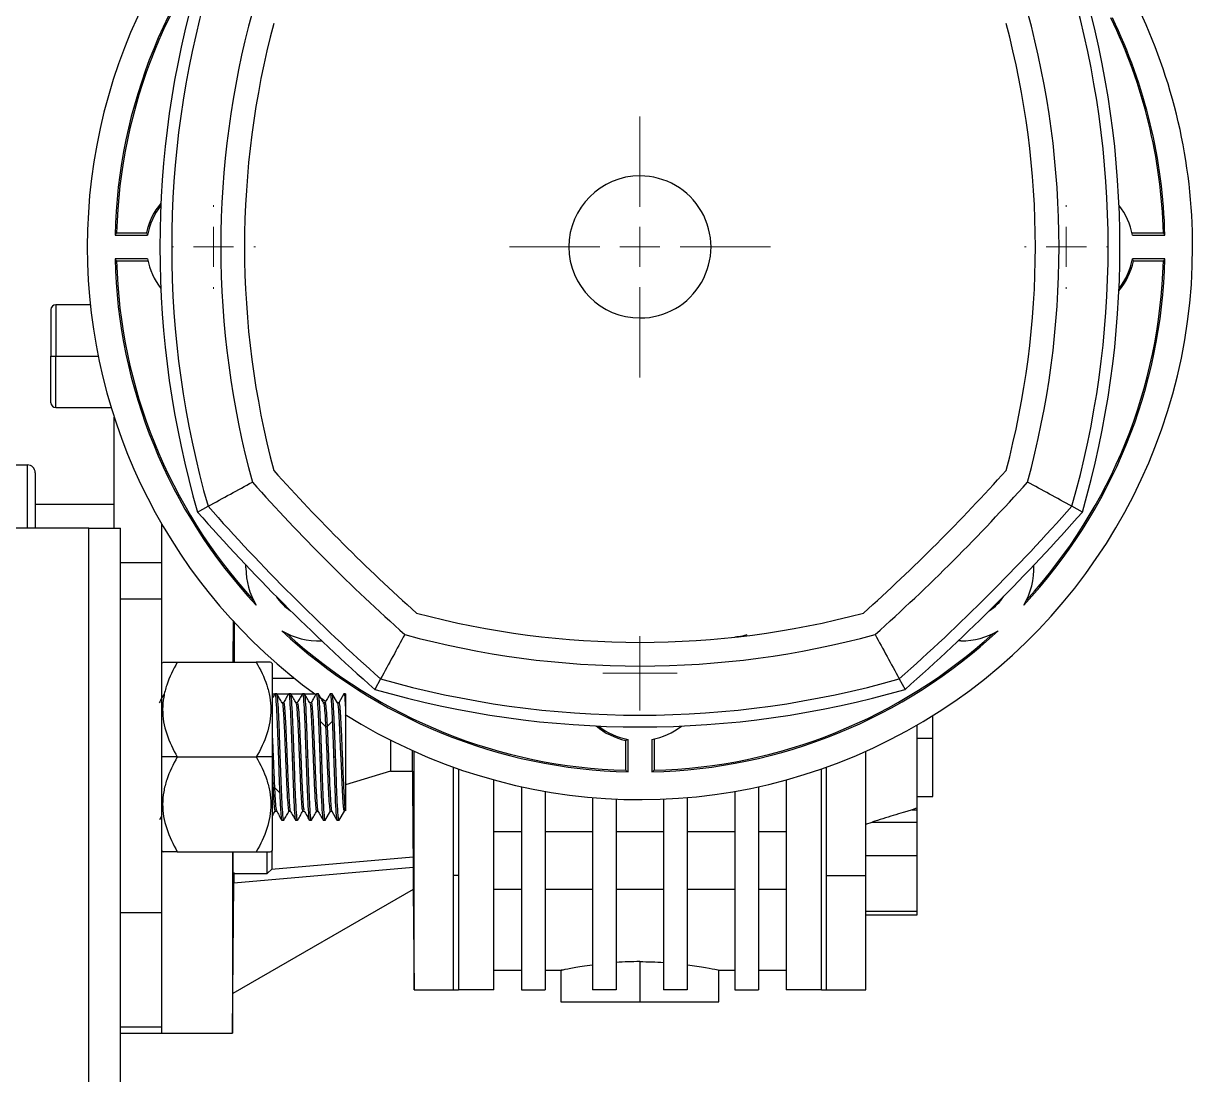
# Model space of a CAD drawing. Header units: millimetres. Extents: x 2 to 418, y 2 to 295.
# Drawn here: x 90.72 to 100.59, y 43.34 to 52.22 of the extents above; entities that cross this region are included whole.
import ezdxf

# ---------------------------------------------------------------- set-up
doc = ezdxf.new("R2010")
doc.units = ezdxf.units.MM

# ---------------------------------------------------------------- blocks, each defined once
blk = doc.blocks.new('SW_CENTERMARKSYMBOL_0')
at = {"color": 0, "linetype": 'Continuous', "lineweight": 18}
for p, q in [((0, 0.3387), (0, 0.3527)), ((0, 0), (0, 0.1693)), ((-0.3387, 0), (-0.3527, 0)), ((0, 0), (-0.1693, 0)), ((0, 0), (0, -0.1693)), ((0, 0), (0.1693, 0)), ((0.3387, 0), (0.3527, 0)), ((0, -0.3387), (0, -0.3527))]:
    blk.add_line(p, q, dxfattribs=at)
blk = doc.blocks.new('SW_CENTERMARKSYMBOL_1')
at = {"color": 0, "linetype": 'Continuous', "lineweight": 18}
for p, q in [((0, 0.3387), (0, 0.3527)), ((0, 0), (0, 0.1693)), ((-0.3387, 0), (-0.3527, 0)), ((0, 0), (-0.1693, 0)), ((0, 0), (0, -0.1693)), ((0, 0), (0.1693, 0)), ((0.3387, 0), (0.3527, 0)), ((0, -0.3387), (0, -0.3527))]:
    blk.add_line(p, q, dxfattribs=at)
blk = doc.blocks.new('SW_CENTERMARKSYMBOL_2')
at = {"color": 0, "linetype": 'Continuous', "lineweight": 18}
for p, q in [((0, 0.3387), (0, 1.1027)), ((0, 0), (0, 0.1693)), ((-0.3387, 0), (-1.1027, 0)), ((0, 0), (-0.1693, 0)), ((0, 0), (0, -0.1693)), ((0, 0), (0.1693, 0)), ((0.3387, 0), (1.1027, 0)), ((0, -0.3387), (0, -1.1027))]:
    blk.add_line(p, q, dxfattribs=at)
blk = doc.blocks.new('SW_CENTERMARKSYMBOL_4')
at = {"color": 0, "linetype": 'Continuous', "lineweight": 18}
for p, q in [((0, 0.1693), (0, 0.3143)), ((0, 0), (0, 0.1693)), ((-0.1693, 0), (-0.3144, 0)), ((0, 0), (-0.1693, 0)), ((0, 0), (0, -0.1693)), ((0, 0), (0.1693, 0)), ((0.1693, 0), (0.3143, 0)), ((0, -0.1693), (0, -0.3144))]:
    blk.add_line(p, q, dxfattribs=at)

msp = doc.modelspace()

# ---------------------------------------------------------------- linework, layer by layer
at = {"color": 7, "linetype": 'Continuous', "lineweight": 25}
for p, q in [((91.49213, 50.42924), (91.76656, 50.42924)), ((91.50486, 50.44961), (91.7581, 50.44961)), ((100.07807, 50.44961), (100.34381, 50.44961)), ((100.08211, 50.42924), (100.35654, 50.42924)), ((91.76656, 50.22924), (91.49213, 50.22924)), ((91.7706, 50.20886), (91.50486, 50.20886)), ((100.35654, 50.22924), (100.08211, 50.22924)), ((100.34381, 50.20886), (100.09057, 50.20886)), ((90.951, 49.79985), (90.951, 49.40651)), ((91.2834, 49.83985), (90.991, 49.83985)), ((90.951, 49.01318), (90.951, 49.40651)), ((90.951, 49.40651), (90.991, 49.40651)), ((90.991, 48.97318), (91.45904, 48.97318)), ((91.48434, 47.9559), (91.48434, 48.89251)), ((90.60876, 48.48924), (90.751, 48.48924)), ((90.81767, 48.42257), (90.81767, 47.9559)), ((90.81767, 48.1559), (91.48434, 48.1559)), ((92.18841, 48.09056), (92.27769, 48.13951)), ((99.66026, 48.09056), (99.57098, 48.13951)), ((91.88434, 47.99339), (91.88434, 47.66146)), ((91.271, 47.9559), (90.40434, 47.9559)), ((91.271, 27.3559), (91.271, 47.9559)), ((91.271, 47.9559), (91.53767, 47.9559)), ((91.53767, 27.3559), (91.53767, 47.9559)), ((91.88434, 47.66146), (91.88434, 47.3559)), ((92.59709, 47.61866), (92.59756, 47.64263)), ((91.88434, 47.3559), (91.53767, 47.3559)), ((91.88434, 47.3559), (91.88434, 44.70862)), ((92.48854, 47.17399), (92.48769, 46.82257)), ((98.63491, 47.002), (98.61094, 47.00246)), ((91.89391, 46.82257), (91.88434, 46.813)), ((92.01767, 46.82257), (92.68434, 46.82257)), ((92.81767, 46.813), (92.8081, 46.82257)), ((92.81767, 46.813), (92.81767, 46.02257)), ((92.81767, 46.68924), (93.00403, 46.68924)), ((93.7346, 46.68259), (93.68566, 46.59332)), ((98.11407, 46.68259), (98.16301, 46.59332)), ((92.81767, 46.5559), (93.17848, 46.5559)), ((92.8585, 46.5559), (92.84184, 46.5559)), ((92.97517, 46.5559), (92.9585, 46.5559)), ((93.09184, 46.5559), (93.07517, 46.5559)), ((93.2085, 46.5559), (93.19184, 46.5559)), ((93.26944, 46.49136), (93.20967, 46.5334)), ((93.32517, 46.5559), (93.3085, 46.5559)), ((93.3701, 46.47882), (93.3256, 46.55566)), ((93.42438, 46.55551), (93.38111, 46.48072)), ((93.43767, 46.5559), (93.42523, 46.5559)), ((93.43767, 46.5559), (93.43767, 46.43955)), ((92.91542, 46.48079), (92.9025, 46.48079)), ((93.03198, 46.48084), (93.01915, 46.48084)), ((93.14871, 46.48082), (93.13582, 46.48082)), ((93.26529, 46.48074), (93.25244, 46.48074)), ((93.38205, 46.48072), (93.369, 46.48072)), ((93.22655, 46.32301), (93.26988, 46.28073)), ((93.28323, 46.28073), (93.32656, 46.32301)), ((98.39767, 46.17734), (98.39767, 46.37192)), ((93.26989, 46.2805), (93.28322, 46.2805)), ((98.26434, 45.59207), (98.26434, 46.29164)), ((93.81767, 46.16514), (93.81767, 45.90141)), ((95.80396, 45.90976), (95.80396, 46.16301)), ((95.82434, 45.89703), (95.82434, 46.17146)), ((96.02434, 46.17146), (96.02434, 45.89703)), ((96.04471, 46.1755), (96.04471, 45.90976)), ((98.39767, 46.17734), (98.26434, 46.17744)), ((98.39767, 45.68924), (98.39767, 46.17734)), ((92.01767, 46.02257), (91.88434, 46.02257)), ((92.01767, 46.02257), (92.68434, 46.02257)), ((92.81767, 46.02257), (92.68434, 46.02257)), ((92.81767, 46.02257), (92.81767, 45.23214)), ((92.871, 46.02257), (92.88767, 46.02257)), ((92.98767, 46.02257), (93.00434, 46.02257)), ((93.10434, 46.02257), (93.121, 46.02257)), ((93.221, 46.02257), (93.23767, 46.02257)), ((93.33767, 46.02257), (93.35434, 46.02257)), ((94.00283, 45.90141), (94.00283, 46.07652)), ((94.01767, 44.0559), (94.01767, 46.06985)), ((97.831, 45.02244), (97.831, 46.06985)), ((94.351, 45.02245), (94.351, 45.93579)), ((94.351, 44.0559), (94.351, 45.93579)), ((94.391, 45.92167), (94.391, 45.02244)), ((94.391, 45.92167), (94.391, 44.0559)), ((97.45767, 44.0559), (97.45767, 45.92167)), ((97.45767, 44.0559), (97.45767, 45.92167)), ((97.49767, 45.93579), (97.49767, 44.0559)), ((97.49767, 45.93579), (97.49767, 45.02247)), ((93.81767, 45.90141), (93.43767, 45.78736)), ((93.81767, 45.90141), (94.00283, 45.90141)), ((94.691, 45.02245), (94.691, 45.8285)), ((97.15767, 45.8285), (97.15767, 45.02245)), ((92.82545, 45.76464), (92.83878, 45.76464)), ((92.83879, 45.76442), (92.88212, 45.72214)), ((94.92434, 45.77097), (94.92434, 44.0559)), ((95.12434, 45.73165), (95.12434, 44.0559)), ((96.72434, 45.73165), (96.72434, 44.0559)), ((96.92434, 45.77097), (96.92434, 44.0559)), ((95.52434, 45.67975), (95.52434, 44.0559)), ((95.72434, 45.66686), (95.72434, 44.0559)), ((96.12434, 45.66686), (96.12434, 44.0559)), ((96.32434, 45.67975), (96.32434, 44.0559)), ((98.26434, 45.68924), (98.39767, 45.68924)), ((91.87111, 45.4957), (91.88434, 45.51857)), ((92.84338, 45.56441), (92.85623, 45.56441)), ((92.95997, 45.56432), (92.97285, 45.56432)), ((93.07669, 45.5643), (93.08953, 45.5643)), ((93.19326, 45.56435), (93.20617, 45.56435)), ((93.26746, 45.48973), (93.31063, 45.56429)), ((93.30971, 45.56429), (93.32288, 45.56429)), ((93.32179, 45.56618), (93.36603, 45.48972)), ((93.38402, 45.48932), (93.42855, 45.56625)), ((98.26434, 45.59207), (98.22172, 45.57654)), ((98.22172, 45.57654), (98.26434, 45.57654)), ((98.26434, 45.57654), (98.26434, 45.59207)), ((98.26434, 45.47208), (98.26434, 45.57654)), ((92.90017, 45.48924), (92.91684, 45.48924)), ((93.01684, 45.48924), (93.0335, 45.48924)), ((93.1335, 45.48924), (93.15017, 45.48924)), ((93.25017, 45.48924), (93.26684, 45.48924)), ((93.36684, 45.48924), (93.3835, 45.48924)), ((97.831, 45.45457), (97.88444, 45.47208)), ((97.88444, 45.47208), (98.26434, 45.47208)), ((98.26434, 45.18924), (98.26434, 45.47208)), ((94.92434, 45.39162), (94.691, 45.39162)), ((95.52434, 45.39162), (95.12434, 45.39162)), ((96.12434, 45.39162), (95.72434, 45.39162)), ((96.72434, 45.39162), (96.32434, 45.39162)), ((97.15767, 45.39162), (96.92434, 45.39162)), ((91.88434, 45.23214), (91.89391, 45.22257)), ((92.01767, 45.22257), (92.68434, 45.22257)), ((92.48434, 45.22257), (92.48434, 43.68924)), ((92.77767, 45.03863), (92.77767, 45.22238)), ((92.8081, 45.22257), (92.81767, 45.23214)), ((92.81767, 45.07863), (92.81767, 45.23214)), ((92.81422, 45.07518), (94.00873, 45.17969)), ((98.26434, 44.71941), (98.26434, 45.18924)), ((92.48857, 45.03863), (92.77767, 45.03863)), ((92.49537, 44.95864), (94.00867, 45.09103)), ((92.77767, 45.03863), (92.81767, 45.07863)), ((94.00867, 45.09103), (94.0103, 44.90359)), ((94.391, 45.02244), (94.351, 45.02245)), ((94.351, 44.0559), (94.351, 45.02245)), ((94.391, 45.02244), (94.391, 44.0559)), ((94.691, 44.0559), (94.691, 45.02245)), ((97.15767, 45.02245), (97.15767, 44.0559)), ((97.49767, 45.02247), (97.831, 45.02244)), ((97.49767, 45.02247), (97.49767, 44.0559)), ((97.831, 44.0559), (97.831, 45.02244)), ((92.48724, 44.02425), (92.49538, 44.95864)), ((94.0103, 44.90359), (92.48724, 44.02425)), ((94.01027, 44.90357), (94.01767, 44.0559)), ((94.691, 44.9053), (94.92434, 44.9053)), ((95.12434, 44.9053), (95.52434, 44.9053)), ((95.72434, 44.9053), (96.12434, 44.9053)), ((96.32434, 44.9053), (96.72434, 44.9053)), ((96.92434, 44.9053), (97.15767, 44.9053)), ((91.88434, 44.70862), (91.88434, 43.74255)), ((97.831, 44.71941), (98.26434, 44.71941)), ((97.831, 44.68924), (98.26434, 44.68924)), ((98.26434, 44.68924), (98.26434, 44.71941)), ((95.92434, 44.29428), (95.9243, 43.9559)), ((94.691, 44.22257), (94.92434, 44.22257)), ((95.12434, 44.22257), (95.26485, 44.22257)), ((95.25767, 44.22407), (95.25767, 43.9559)), ((96.58382, 44.22257), (96.72434, 44.22257)), ((96.591, 43.9559), (96.591, 44.22257)), ((96.92434, 44.22257), (97.15767, 44.22257)), ((94.01767, 44.0559), (94.351, 44.0559)), ((94.351, 44.0559), (94.391, 44.0559)), ((94.691, 44.0559), (94.391, 44.0559)), ((94.92434, 44.0559), (95.12434, 44.0559)), ((95.72434, 44.0559), (95.52434, 44.0559)), ((96.32434, 44.0559), (96.12434, 44.0559)), ((96.72434, 44.0559), (96.92434, 44.0559)), ((97.45767, 44.0559), (97.15767, 44.0559)), ((97.45767, 44.0559), (97.49767, 44.0559)), ((97.49767, 44.0559), (97.831, 44.0559)), ((92.48434, 43.68924), (92.48726, 44.02425)), ((95.25767, 43.9559), (95.9243, 43.9559)), ((95.9243, 43.9559), (96.591, 43.9559)), ((91.88434, 43.74255), (91.88434, 43.68924)), ((91.53767, 43.68924), (91.88434, 43.68924)), ((91.88434, 43.68924), (92.48434, 43.68924))]:
    msp.add_line(p, q, dxfattribs=at)
at = {"color": 8, "linetype": 'Continuous', "lineweight": 25}
for p, q in [((90.991, 49.83985), (90.991, 49.40651)), ((90.991, 48.97318), (90.991, 49.40651)), ((90.991, 49.40651), (91.3498, 49.40651)), ((90.751, 48.48924), (90.751, 47.9559)), ((91.88434, 47.66146), (91.53767, 47.66146)), ((97.831, 45.18924), (98.26434, 45.18924)), ((91.53767, 44.70862), (91.88434, 44.70862)), ((91.53767, 43.74255), (91.88434, 43.74255))]:
    msp.add_line(p, q, dxfattribs=at)
at = {"color": 7, "linetype": 'Continuous', "lineweight": 25, "flags": 128}
msp.add_lwpolyline([(93.36838, 46.47769), (93.36919, 46.48024), (93.37556, 46.44817), (93.3786, 46.41396), (93.38478, 46.31273), (93.3913, 46.1773), (93.39419, 46.10423), (93.40053, 45.95182), (93.40662, 45.80724), (93.41303, 45.68441), (93.41621, 45.63812), (93.4222, 45.57764), (93.42854, 45.56632), (93.4348, 45.60699), (93.4375, 45.6402), (93.4375, 45.6402)], dxfattribs=at)
at = {"color": 7, "linetype": 'Continuous', "lineweight": 25}
for centre, radius, start, end in [((95.92434, 50.32924), 4.66667, 123.887165, 180), ((95.92434, 50.32924), 4.43333, 136.979251, 178.707504), ((95.92434, 50.32924), 4.42111, 137.596264, 178.439796), ((99.92434, 50.32924), 8.05333, 163.86023, 196.13977), ((91.92434, 50.32924), 8.05333, 343.86023, 16.13977), ((99.92434, 50.32924), 7.954, 164.020142, 195.979858), ((91.92434, 50.32924), 7.954, 344.020142, 15.979858), ((95.92434, 50.32924), 4.66667, 0.000327, 26.152616), ((99.92434, 50.32924), 7.5389, 164.728719, 195.271281), ((91.92434, 50.32924), 7.5389, 344.728719, 15.271281), ((95.92434, 50.32924), 4.42111, 1.560204, 25.931456), ((95.92434, 50.32924), 4.43333, 1.292496, 25.854687), ((99.92434, 50.32924), 7.3389, 165.095395, 194.904605), ((91.92434, 50.32924), 7.3389, 345.095395, 14.904605), ((95.92434, 50.32924), 0.6, 90.002628, 270), ((95.92434, 50.32924), 0.6, 270, 90.002628), ((92.32434, 50.32924), 0.57889, 140.208959, 167.998201), ((92.32434, 50.32924), 0.56667, 141.866948, 169.835751), ((99.52434, 50.32924), 0.56667, 10.164249, 38.133052), ((95.92434, 50.32924), 4.66667, 180, 234.107094), ((95.92434, 50.32924), 4.66667, 237.772627, 0.000327), ((95.92434, 50.32924), 4.43333, 181.292496, 223.020749), ((95.92434, 50.32924), 4.42111, 181.560204, 222.403736), ((92.32434, 50.32924), 0.56667, 190.164249, 218.133052), ((95.92434, 50.32924), 4.43333, 316.979251, 358.707504), ((95.92434, 50.32924), 4.42111, 317.596264, 358.439796), ((99.52434, 50.32924), 0.57889, 320.208959, 347.998201), ((99.52434, 50.32924), 0.56667, 321.866948, 349.835751), ((90.991, 49.79985), 0.04, 90, 180), ((90.991, 49.01318), 0.04, 180, 270), ((90.751, 48.42257), 0.06667, 0, 90), ((104.73614, 59.14104), 16.00557, 221.950051, 228.049949), ((87.11254, 59.14104), 16.00557, 311.950051, 318.049949), ((104.73614, 59.14104), 16.20557, 221.780701, 228.219299), ((87.11254, 59.14104), 16.20557, 311.780701, 318.219299), ((104.73614, 59.14104), 16.72, 221.369596, 228.630404), ((104.73614, 59.14104), 16.62067, 221.446371, 228.553629), ((87.11254, 59.14104), 16.62067, 311.446371, 318.553629), ((87.11254, 59.14104), 16.72, 311.369596, 318.630404), ((93.21376, 47.61866), 0.61667, 180, 210.623228), ((98.63491, 47.61866), 0.61667, 329.376772, 2.227597), ((93.21376, 47.61866), 0.43333, 213.528861, 236.471139), ((98.63491, 47.61866), 0.43333, 303.528861, 326.471139), ((95.92434, 54.32924), 7.3389, 255.095395, 284.904605), ((93.21376, 47.61866), 0.61667, 239.376772, 272.227597), ((95.92434, 50.32924), 4.43333, 226.979251, 268.707504), ((95.92434, 50.32924), 4.42111, 227.596264, 268.439796), ((95.92434, 54.32924), 7.5389, 254.728719, 285.271281), ((95.92434, 50.32924), 4.43333, 271.292496, 313.020749), ((95.92434, 50.32924), 4.42111, 271.560204, 312.403736), ((98.63491, 47.61866), 0.61667, 270, 300.623228), ((95.92434, 54.32924), 7.954, 254.020142, 285.979858), ((95.92434, 54.32924), 8.05333, 253.86023, 286.13977), ((95.92434, 46.72924), 0.57889, 230.208959, 257.998201), ((95.92434, 46.72924), 0.56667, 231.866948, 259.835751), ((95.92434, 46.72924), 0.56667, 280.164249, 308.133052)]:
    msp.add_arc(centre, radius, start, end, dxfattribs=at)
for centre, major_axis, start_param, end_param in [((95.92434, 46.1204), (0, 7.01759), 0.9059864, 0.9096702), ((95.92434, 46.1204), (0, 7.01759), 5.3735151, 5.3771989), ((95.92434, 54.53808), (0, 7.01759), 2.2319225, 2.2356063), ((95.92434, 54.53808), (0, 7.01759), 4.047579, 4.0512628), ((100.13318, 50.32924), (7.01759, 0), 4.047579, 4.0512628), ((91.71549, 50.32924), (7.01759, 0), 5.3735151, 5.3771989)]:
    msp.add_ellipse(centre, major_axis=major_axis, ratio=0.8001828, start_param=start_param, end_param=end_param, dxfattribs=at)
for points, knots in [([(91.7581, 50.44961), (91.75948, 50.44619), (91.76223, 50.4394), (91.76512, 50.43261), (91.76656, 50.42924)], [0, 0, 0, 0, 0.5035168, 1, 1, 1, 1]), ([(100.09057, 50.20886), (100.08919, 50.21228), (100.08644, 50.21907), (100.08355, 50.22587), (100.08211, 50.22924)], [0, 0, 0, 0, 0.5035168, 1, 1, 1, 1]), ([(92.27769, 48.13951), (92.34069, 48.17399), (92.4652, 48.24213), (92.58999, 48.31003), (92.65164, 48.34357)], [0, 0, 0, 0, 0.5060051, 1, 1, 1, 1]), ([(99.57098, 48.13951), (99.50819, 48.17387), (99.38368, 48.24201), (99.25889, 48.30991), (99.19704, 48.34357)], [0, 0, 0, 0, 0.5043425, 1, 1, 1, 1]), ([(92.49671, 47.16617), (92.49671, 47.13929), (92.49671, 47.06672), (92.4967, 46.95137), (92.49668, 46.86471), (92.49668, 46.82257)], [0, 0, 0, 0, 0.23210895, 0.6266201, 1, 1, 1, 1]), ([(93.93867, 47.05654), (93.90512, 46.99489), (93.83722, 46.8701), (93.76908, 46.74559), (93.7346, 46.68259)], [0, 0, 0, 0, 0.49399492, 1, 1, 1, 1]), ([(96.82757, 47.05397), (96.81494, 47.04927), (96.78252, 47.03721), (96.74784, 47.03576), (96.72667, 47.03487)], [0, 0, 0, 0, 0.3895458, 1, 1, 1, 1]), ([(97.91, 47.05654), (97.94366, 46.99468), (98.01156, 46.86989), (98.0797, 46.74538), (98.11407, 46.68259)], [0, 0, 0, 0, 0.4956575, 1, 1, 1, 1]), ([(92.01767, 46.82257), (91.98158, 46.76007), (91.9509, 46.69615), (91.91802, 46.59685), (91.90927, 46.56317), (91.89724, 46.49439), (91.894, 46.45896), (91.89374, 46.35421), (91.90595, 46.28556), (91.95024, 46.15018), (91.98137, 46.08545), (92.01767, 46.02257)], [0, 0, 0, 0, 0.25, 0.25, 0.375, 0.375, 0.5, 0.5, 0.75, 0.75, 1, 1, 1, 1]), ([(91.89716, 46.82257), (91.89691, 46.82257), (91.89623, 46.82257), (91.93173, 46.82257), (91.98513, 46.82257), (92.01767, 46.82257)], [0, 0, 0, 0, 0.1871324, 0.5046047, 1, 1, 1, 1]), ([(92.68434, 46.82257), (92.72042, 46.76007), (92.75111, 46.69615), (92.78399, 46.59685), (92.79273, 46.56317), (92.80477, 46.49439), (92.80801, 46.45896), (92.80827, 46.35421), (92.79605, 46.28556), (92.75176, 46.15018), (92.72064, 46.08545), (92.68434, 46.02257)], [0, 0, 0, 0, 0.25, 0.25, 0.375, 0.375, 0.5, 0.5, 0.75, 0.75, 1, 1, 1, 1]), ([(92.80484, 46.82257), (92.80509, 46.82257), (92.80578, 46.82257), (92.77027, 46.82257), (92.71688, 46.82257), (92.68434, 46.82257)], [0, 0, 0, 0, 0.1871324, 0.5046047, 1, 1, 1, 1]), ([(91.90747, 46.55505), (91.90007, 46.54225), (91.88566, 46.51735), (91.87125, 46.49245), (91.86424, 46.48034)], [0, 0, 0, 0, 0.5137644, 1, 1, 1, 1]), ([(92.84083, 46.55511), (92.83342, 46.54231), (92.82571, 46.52896), (92.81798, 46.51562), (92.81767, 46.51507)], [0, 0, 0, 0, 0.95913806, 1, 1, 1, 1]), ([(92.84053, 46.54863), (92.84096, 46.55139), (92.84383, 46.56952), (92.84913, 46.52357), (92.85642, 46.41073), (92.86371, 46.23168), (92.86857, 46.09227), (92.871, 46.02257)], [0, 0, 0, 0, 0.04288219, 0.28216164, 0.5214411, 0.76072055, 1, 1, 1, 1]), ([(92.88767, 46.02257), (92.88524, 46.09238), (92.88281, 46.16217), (92.87795, 46.29117), (92.87552, 46.35033), (92.87065, 46.44906), (92.86822, 46.48859), (92.86336, 46.54202), (92.86093, 46.5559), (92.8585, 46.5559)], [0, 0, 0, 0, 0.25, 0.25, 0.5, 0.5, 0.75, 0.75, 1, 1, 1, 1]), ([(92.90356, 46.47897), (92.89615, 46.49176), (92.88135, 46.51735), (92.86654, 46.54293), (92.85914, 46.55573)], [0, 0, 0, 0, 0.4999388, 1, 1, 1, 1]), ([(92.95782, 46.55564), (92.95042, 46.54285), (92.93598, 46.5179), (92.92155, 46.49295), (92.91451, 46.48079)], [0, 0, 0, 0, 0.5126673, 1, 1, 1, 1]), ([(92.95753, 46.55048), (92.95785, 46.55248), (92.96061, 46.56945), (92.96579, 46.52319), (92.97309, 46.41083), (92.98038, 46.23165), (92.98524, 46.09227), (92.98767, 46.02257)], [0, 0, 0, 0, 0.0323289, 0.2742467, 0.5161644, 0.7580822, 1, 1, 1, 1]), ([(93.00434, 46.02257), (93.0019, 46.09238), (92.99947, 46.16217), (92.99461, 46.29117), (92.99218, 46.35033), (92.98732, 46.44906), (92.98489, 46.48859), (92.98003, 46.54202), (92.9776, 46.5559), (92.97517, 46.5559)], [0, 0, 0, 0, 0.25, 0.25, 0.5, 0.5, 0.75, 0.75, 1, 1, 1, 1]), ([(93.02054, 46.47843), (93.01314, 46.49122), (92.99833, 46.51682), (92.98352, 46.54241), (92.97612, 46.55521)], [0, 0, 0, 0, 0.4999294, 1, 1, 1, 1]), ([(93.07411, 46.55499), (93.06671, 46.54219), (93.05241, 46.51747), (93.03811, 46.49276), (93.03121, 46.48084)], [0, 0, 0, 0, 0.5176908, 1, 1, 1, 1]), ([(93.07381, 46.54836), (93.07426, 46.55123), (93.07715, 46.56953), (93.08246, 46.52362), (93.08975, 46.41072), (93.09704, 46.23168), (93.1019, 46.09228), (93.10434, 46.02257)], [0, 0, 0, 0, 0.04442263, 0.28331697, 0.52221131, 0.76110566, 1, 1, 1, 1]), ([(93.121, 46.02257), (93.11857, 46.09238), (93.11614, 46.16217), (93.11128, 46.29117), (93.10885, 46.35033), (93.10399, 46.44906), (93.10156, 46.48859), (93.0967, 46.54202), (93.09427, 46.5559), (93.09184, 46.5559)], [0, 0, 0, 0, 0.25, 0.25, 0.5, 0.5, 0.75, 0.75, 1, 1, 1, 1]), ([(93.13717, 46.47849), (93.12977, 46.49127), (93.11497, 46.51684), (93.10018, 46.54242), (93.09278, 46.55521)], [0, 0, 0, 0, 0.4999497, 1, 1, 1, 1]), ([(93.19109, 46.55558), (93.18369, 46.54278), (93.16928, 46.51786), (93.15485, 46.49294), (93.14784, 46.48082)], [0, 0, 0, 0, 0.513635, 1, 1, 1, 1]), ([(93.1908, 46.55014), (93.19115, 46.55228), (93.19392, 46.56946), (93.19913, 46.52326), (93.20642, 46.41081), (93.21371, 46.23166), (93.21857, 46.09227), (93.221, 46.02257)], [0, 0, 0, 0, 0.034257, 0.2756927, 0.5171285, 0.7585642, 1, 1, 1, 1]), ([(93.22656, 46.32301), (93.22459, 46.36707), (93.22065, 46.45518), (93.21475, 46.53043), (93.2107, 46.56372), (93.20862, 46.55492), (93.2085, 46.55443)], [0, 0, 0, 0, 0.32696714, 0.65393428, 0.98090142, 1, 1, 1, 1]), ([(93.25425, 46.47761), (93.24685, 46.49039), (93.23205, 46.51595), (93.21725, 46.54152), (93.20985, 46.55431)], [0, 0, 0, 0, 0.4999455, 1, 1, 1, 1]), ([(93.30775, 46.55555), (93.30035, 46.54276), (93.28555, 46.51719), (93.27075, 46.49161), (93.26335, 46.47882)], [0, 0, 0, 0, 0.5000495, 1, 1, 1, 1]), ([(93.3085, 46.55443), (93.30862, 46.55492), (93.3107, 46.56372), (93.31475, 46.53043), (93.32065, 46.45518), (93.32459, 46.36707), (93.32656, 46.32301)], [0, 0, 0, 0, 0.0190986, 0.3460657, 0.6730329, 1, 1, 1, 1]), ([(93.35434, 46.02257), (93.3519, 46.09238), (93.34947, 46.16217), (93.34461, 46.29117), (93.34218, 46.35033), (93.33732, 46.44906), (93.33489, 46.48859), (93.33003, 46.54202), (93.3276, 46.5559), (93.32517, 46.5559)], [0, 0, 0, 0, 0.25, 0.25, 0.5, 0.5, 0.75, 0.75, 1, 1, 1, 1]), ([(93.42523, 46.55088), (93.42592, 46.5521), (93.42835, 46.55638), (93.43252, 46.52182), (93.436, 46.46697), (93.43773, 46.43955)], [0, 0, 0, 0, 0.16655248, 0.58327624, 1, 1, 1, 1]), ([(92.90195, 46.47804), (92.90218, 46.47892), (92.90441, 46.48734), (92.90939, 46.45204), (92.91516, 46.37475), (92.92163, 46.252), (92.92803, 46.10392), (92.93386, 45.9477), (92.9408, 45.79922), (92.94628, 45.67471), (92.95335, 45.59462), (92.95773, 45.55789), (92.96067, 45.56871), (92.96147, 45.57162)], [0, 0, 0, 0, 0.0124849, 0.1183765, 0.2225109, 0.3302095, 0.4330166, 0.5411368, 0.6442788, 0.7514046, 0.8564906, 0.9613872, 1, 1, 1, 1]), ([(92.9152, 46.47804), (92.91546, 46.47893), (92.91793, 46.48734), (92.92176, 46.45202), (92.92859, 46.37474), (92.9346, 46.25199), (92.94081, 46.10389), (92.94744, 45.94768), (92.95311, 45.79924), (92.96014, 45.67447), (92.96562, 45.59546), (92.97069, 45.55883), (92.97305, 45.56701), (92.9734, 45.56822)], [0, 0, 0, 0, 0.01274036, 0.12087297, 0.22716526, 0.33713293, 0.44208625, 0.55246438, 0.65777655, 0.7671219, 0.87443113, 0.98149801, 1, 1, 1, 1]), ([(93.02004, 46.47342), (93.0207, 46.47385), (93.02339, 46.47557), (93.02853, 46.42527), (93.03415, 46.33022), (93.04121, 46.19422), (93.04669, 46.04127), (93.05364, 45.88578), (93.05948, 45.74453), (93.0659, 45.63785), (93.0718, 45.57311), (93.07537, 45.57049), (93.07696, 45.56932)], [0, 0, 0, 0, 0.0350519, 0.142306, 0.2549368, 0.3631889, 0.4742489, 0.5849914, 0.6935122, 0.8060277, 0.9133107, 1, 1, 1, 1]), ([(93.03167, 46.47381), (93.03284, 46.47501), (93.03606, 46.47832), (93.04106, 46.42604), (93.0479, 46.33002), (93.05345, 46.19424), (93.0605, 46.04125), (93.06609, 45.88579), (93.07285, 45.74438), (93.0789, 45.63838), (93.08415, 45.5769), (93.08744, 45.57375), (93.08864, 45.5726)], [0, 0, 0, 0, 0.0606547, 0.1678977, 0.2805023, 0.3887595, 0.4997799, 0.6105349, 0.719022, 0.8315384, 0.9388048, 1, 1, 1, 1]), ([(93.13661, 46.47439), (93.13821, 46.47097), (93.14205, 46.46277), (93.14715, 46.39246), (93.15391, 46.27833), (93.15998, 46.1337), (93.16613, 45.97803), (93.17283, 45.82622), (93.17843, 45.69616), (93.18551, 45.6073), (93.18975, 45.56261), (93.19275, 45.56886), (93.19353, 45.57049)], [0, 0, 0, 0, 0.07882388, 0.18904057, 0.30073678, 0.40866135, 0.52158114, 0.62895151, 0.74160732, 0.85011311, 0.96108913, 1, 1, 1, 1]), ([(93.14729, 46.47694), (93.14757, 46.47832), (93.15003, 46.49048), (93.1538, 46.46232), (93.16083, 46.39452), (93.16656, 46.27778), (93.1731, 46.13383), (93.17941, 45.97799), (93.18534, 45.8262), (93.1922, 45.69616), (93.19772, 45.60728), (93.20328, 45.56261), (93.20597, 45.56887), (93.20667, 45.57049)], [0, 0, 0, 0, 0.0135039, 0.1180674, 0.2235656, 0.3305284, 0.4338437, 0.5419621, 0.644764, 0.7526095, 0.8565138, 0.962739, 1, 1, 1, 1]), ([(93.25192, 46.4744), (93.25269, 46.4761), (93.25553, 46.48245), (93.26052, 46.43961), (93.26548, 46.36635), (93.26894, 46.30231), (93.27012, 46.28051)], [0, 0, 0, 0, 0.12430706, 0.46167817, 0.81674088, 1, 1, 1, 1]), ([(93.26496, 46.47439), (93.2657, 46.4761), (93.26843, 46.48244), (93.27331, 46.43959), (93.27895, 46.36635), (93.28197, 46.3023), (93.283, 46.28049)], [0, 0, 0, 0, 0.1243595, 0.4616929, 0.8167399, 1, 1, 1, 1]), ([(93.38179, 46.47767), (93.38207, 46.47865), (93.38438, 46.48691), (93.38795, 46.46016), (93.39294, 46.40461), (93.39836, 46.31785), (93.40349, 46.20364), (93.40871, 46.07973), (93.41388, 45.95028), (93.42011, 45.80205), (93.42535, 45.69897), (93.43045, 45.62069), (93.43435, 45.58233), (93.43698, 45.57127), (93.43762, 45.5686)], [0, 0, 0, 0, 0.0150074, 0.1263783, 0.1820136, 0.2944493, 0.4078175, 0.4629474, 0.5740489, 0.6851072, 0.7984791, 0.8536115, 0.9646866, 1, 1, 1, 1]), ([(93.43767, 46.43946), (93.43767, 46.40681), (93.43767, 46.37011), (93.43767, 46.30891), (93.43767, 46.28731), (93.43767, 46.24329), (93.43767, 46.22075), (93.43767, 46.17462), (93.43767, 46.15102), (93.43767, 46.10278), (93.43767, 46.07871), (93.43767, 46.03067), (93.43767, 46.0067), (93.43767, 45.95885), (93.43767, 45.93491), (93.43767, 45.88868), (93.43767, 45.8662), (93.43767, 45.8225), (93.43767, 45.80112), (93.43767, 45.74045), (93.43767, 45.7048), (93.43767, 45.64303), (93.43767, 45.6184), (93.43767, 45.59153), (93.43767, 45.58429), (93.43767, 45.57363), (93.43767, 45.57012), (93.43767, 45.56852)], [0, 0, 0, 0, 0.125, 0.125, 0.1875, 0.1875, 0.25, 0.25, 0.3125, 0.3125, 0.375, 0.375, 0.4375, 0.4375, 0.5, 0.5, 0.5625, 0.5625, 0.625, 0.625, 0.75, 0.75, 0.875, 0.875, 0.9375, 0.9375, 1, 1, 1, 1]), ([(93.23767, 46.02257), (93.23582, 46.07576), (93.23396, 46.12895), (93.23026, 46.2306), (93.22841, 46.27906), (93.22656, 46.32301)], [0, 0, 0, 0, 0.5, 0.5, 1, 1, 1, 1]), ([(93.32656, 46.32301), (93.32841, 46.27906), (93.33026, 46.2306), (93.33396, 46.12895), (93.33582, 46.07576), (93.33767, 46.02257)], [0, 0, 0, 0, 0.5, 0.5, 1, 1, 1, 1]), ([(92.81767, 46.25379), (92.81935, 46.21622), (92.82303, 46.13412), (92.82886, 45.98556), (92.8345, 45.8562), (92.83753, 45.78789), (92.83855, 45.76464)], [0, 0, 0, 0, 0.2453537, 0.536075, 0.8420624, 1, 1, 1, 1]), ([(93.2698, 46.28067), (93.2705, 46.2655), (93.27325, 46.20667), (93.27848, 46.08885), (93.28437, 45.93182), (93.29097, 45.78542), (93.29699, 45.66492), (93.30343, 45.58694), (93.3082, 45.56041), (93.31081, 45.5659), (93.31142, 45.56717)], [0, 0, 0, 0, 0.0524557, 0.2035155, 0.3533343, 0.5049209, 0.6538822, 0.8059269, 0.9550101, 1, 1, 1, 1]), ([(93.28321, 46.28067), (93.28393, 46.2655), (93.28673, 46.20667), (93.29174, 46.08885), (93.29788, 45.93181), (93.30428, 45.78546), (93.31047, 45.66469), (93.31671, 45.58772), (93.32117, 45.56124), (93.32337, 45.56486), (93.32352, 45.56511)], [0, 0, 0, 0, 0.054302, 0.2106799, 0.3657667, 0.5227061, 0.6769207, 0.8343437, 0.9886907, 1, 1, 1, 1]), ([(95.80396, 46.16301), (95.80738, 46.16439), (95.81417, 46.16713), (95.82096, 46.17003), (95.82434, 46.17146)], [0, 0, 0, 0, 0.5035168, 1, 1, 1, 1]), ([(92.01767, 46.02257), (91.98158, 45.96007), (91.9509, 45.89615), (91.91802, 45.79685), (91.90927, 45.76317), (91.89724, 45.69439), (91.894, 45.65896), (91.89374, 45.55421), (91.90595, 45.48556), (91.95024, 45.35018), (91.98137, 45.28545), (92.01767, 45.22257)], [0, 0, 0, 0, 0.25, 0.25, 0.375, 0.375, 0.5, 0.5, 0.75, 0.75, 1, 1, 1, 1]), ([(92.68434, 46.02257), (92.72042, 45.96007), (92.75111, 45.89615), (92.78399, 45.79685), (92.79273, 45.76317), (92.80477, 45.69439), (92.80801, 45.65896), (92.80827, 45.55421), (92.79605, 45.48556), (92.75176, 45.35018), (92.72064, 45.28545), (92.68434, 45.22257)], [0, 0, 0, 0, 0.25, 0.25, 0.375, 0.375, 0.5, 0.5, 0.75, 0.75, 1, 1, 1, 1]), ([(92.871, 46.02257), (92.87285, 45.96938), (92.87471, 45.9162), (92.87841, 45.81454), (92.88026, 45.76608), (92.88211, 45.72213)], [0, 0, 0, 0, 0.5, 0.5, 1, 1, 1, 1]), ([(92.91787, 45.495), (92.91752, 45.49286), (92.91475, 45.47568), (92.90954, 45.52188), (92.90225, 45.63433), (92.89496, 45.81348), (92.8901, 45.95288), (92.88767, 46.02257)], [0, 0, 0, 0, 0.03425698, 0.27569274, 0.51712849, 0.75856425, 1, 1, 1, 1]), ([(92.98767, 46.02257), (92.9901, 45.95276), (92.99253, 45.88297), (92.99739, 45.75397), (92.99982, 45.69481), (93.00468, 45.59608), (93.00711, 45.55655), (93.01197, 45.50312), (93.0144, 45.48924), (93.01684, 45.48924)], [0, 0, 0, 0, 0.25, 0.25, 0.5, 0.5, 0.75, 0.75, 1, 1, 1, 1]), ([(93.03486, 45.49679), (93.03441, 45.49392), (93.03152, 45.47561), (93.02621, 45.52152), (93.01892, 45.63443), (93.01163, 45.81346), (93.00677, 45.95287), (93.00434, 46.02257)], [0, 0, 0, 0, 0.0444226, 0.283317, 0.5222113, 0.7611057, 1, 1, 1, 1]), ([(93.10434, 46.02257), (93.10677, 45.95276), (93.1092, 45.88297), (93.11406, 45.75397), (93.11649, 45.69481), (93.12135, 45.59608), (93.12378, 45.55655), (93.12864, 45.50312), (93.13107, 45.48924), (93.1335, 45.48924)], [0, 0, 0, 0, 0.25, 0.25, 0.5, 0.5, 0.75, 0.75, 1, 1, 1, 1]), ([(93.15114, 45.49466), (93.15082, 45.49266), (93.14806, 45.47569), (93.14288, 45.52195), (93.13559, 45.63431), (93.12829, 45.81349), (93.12343, 45.95288), (93.121, 46.02257)], [0, 0, 0, 0, 0.0323289, 0.2742467, 0.5161644, 0.7580822, 1, 1, 1, 1]), ([(93.221, 46.02257), (93.22343, 45.95276), (93.22586, 45.88297), (93.23072, 45.75397), (93.23315, 45.69481), (93.23802, 45.59608), (93.24045, 45.55655), (93.24531, 45.50312), (93.24774, 45.48924), (93.25017, 45.48924)], [0, 0, 0, 0, 0.25, 0.25, 0.5, 0.5, 0.75, 0.75, 1, 1, 1, 1]), ([(93.26808, 45.49615), (93.26766, 45.49354), (93.26482, 45.47564), (93.25954, 45.52164), (93.25225, 45.63439), (93.24496, 45.81347), (93.2401, 45.95287), (93.23767, 46.02257)], [0, 0, 0, 0, 0.04081366, 0.28061024, 0.52040683, 0.76020341, 1, 1, 1, 1]), ([(93.33767, 46.02257), (93.3401, 45.95276), (93.34253, 45.88297), (93.34739, 45.75397), (93.34982, 45.69481), (93.35468, 45.59608), (93.35711, 45.55655), (93.36197, 45.50312), (93.3644, 45.48924), (93.36684, 45.48924)], [0, 0, 0, 0, 0.25, 0.25, 0.5, 0.5, 0.75, 0.75, 1, 1, 1, 1]), ([(93.38463, 45.49555), (93.38426, 45.49319), (93.38145, 45.47566), (93.37621, 45.52177), (93.36892, 45.63436), (93.36163, 45.81348), (93.35677, 45.95287), (93.35434, 46.02257)], [0, 0, 0, 0, 0.0373888, 0.2780416, 0.5186944, 0.7593472, 1, 1, 1, 1]), ([(92.81767, 45.94582), (92.81914, 45.90803), (92.82168, 45.84308), (92.82449, 45.78777), (92.82567, 45.76465)], [0, 0, 0, 0, 0.5819352, 1, 1, 1, 1]), ([(92.82567, 45.76465), (92.82636, 45.75016), (92.82894, 45.69529), (92.83377, 45.62091), (92.8394, 45.56823), (92.84251, 45.57032), (92.84369, 45.57112)], [0, 0, 0, 0, 0.12063175, 0.45669374, 0.79331537, 1, 1, 1, 1]), ([(92.83855, 45.76463), (92.83932, 45.75013), (92.84223, 45.69521), (92.84702, 45.62186), (92.85139, 45.57194), (92.85419, 45.57233), (92.85484, 45.57242)], [0, 0, 0, 0, 0.1344567, 0.5090753, 0.8842799, 1, 1, 1, 1]), ([(92.88211, 45.72213), (92.88408, 45.67808), (92.88802, 45.58996), (92.89392, 45.51471), (92.89797, 45.48142), (92.90005, 45.49022), (92.90017, 45.49071)], [0, 0, 0, 0, 0.3269671, 0.6539343, 0.9809014, 1, 1, 1, 1]), ([(92.81767, 45.51854), (92.81949, 45.52168), (92.8287, 45.53761), (92.83792, 45.55353), (92.84532, 45.56632)], [0, 0, 0, 0, 0.1971956, 1, 1, 1, 1]), ([(92.85442, 45.56753), (92.86182, 45.55475), (92.87662, 45.52919), (92.89142, 45.50362), (92.89882, 45.49083)], [0, 0, 0, 0, 0.4999455, 1, 1, 1, 1]), ([(92.91758, 45.48956), (92.92498, 45.50236), (92.9394, 45.52728), (92.95382, 45.5522), (92.96083, 45.56432)], [0, 0, 0, 0, 0.5136352, 1, 1, 1, 1]), ([(92.9715, 45.56666), (92.9789, 45.55387), (92.9937, 45.5283), (93.00849, 45.50272), (93.01589, 45.48993)], [0, 0, 0, 0, 0.4999497, 1, 1, 1, 1]), ([(93.03456, 45.49016), (93.04196, 45.50295), (93.05677, 45.52854), (93.07157, 45.55412), (93.07897, 45.56691)], [0, 0, 0, 0, 0.5000622, 1, 1, 1, 1]), ([(93.08813, 45.56671), (93.09553, 45.55392), (93.11034, 45.52833), (93.12515, 45.50273), (93.13255, 45.48993)], [0, 0, 0, 0, 0.4999294, 1, 1, 1, 1]), ([(93.15085, 45.4895), (93.15825, 45.50229), (93.17305, 45.52787), (93.18785, 45.55345), (93.19525, 45.56624)], [0, 0, 0, 0, 0.50005473, 1, 1, 1, 1]), ([(93.20511, 45.56617), (93.21252, 45.55338), (93.22732, 45.52779), (93.24213, 45.50221), (93.24953, 45.48942)], [0, 0, 0, 0, 0.4999388, 1, 1, 1, 1]), ([(98.22172, 45.57654), (98.2108, 45.57327), (98.19894, 45.5697), (98.17413, 45.56222), (98.16115, 45.5583), (98.12105, 45.54611), (98.09265, 45.53741), (98.03469, 45.5195), (98.00515, 45.51029), (97.94531, 45.49148), (97.91501, 45.48187), (97.88444, 45.47208)], [0, 0, 0, 0, 0.125, 0.125, 0.25, 0.25, 0.5, 0.5, 0.75, 0.75, 1, 1, 1, 1]), ([(92.01767, 45.22257), (91.98918, 45.22257), (91.93123, 45.22257), (91.89279, 45.22257), (91.8964, 45.22257), (91.89716, 45.22257)], [0, 0, 0, 0, 0.43252835, 0.87984574, 1, 1, 1, 1]), ([(92.4901, 45.03863), (92.49008, 45.03739), (92.48978, 45.01645), (92.48929, 45.00341), (92.48873, 45.00684), (92.48842, 45.04688), (92.48839, 45.11586), (92.48851, 45.17912), (92.4887, 45.21749), (92.48872, 45.22257)], [0, 0, 0, 0, 0.0120661, 0.2038063, 0.395543, 0.5872733, 0.7789984, 0.9707211, 1, 1, 1, 1]), ([(92.68434, 45.22257), (92.71282, 45.22257), (92.77078, 45.22257), (92.80922, 45.22257), (92.80561, 45.22257), (92.80484, 45.22257)], [0, 0, 0, 0, 0.43252835, 0.87984574, 1, 1, 1, 1]), ([(94.00873, 45.17969), (94.00872, 45.15515), (94.0087, 45.13543), (94.00868, 45.1058), (94.00867, 45.09594), (94.00867, 45.09103)], [0, 0, 0, 0, 0.5, 0.5, 1, 1, 1, 1]), ([(92.49536, 45.04729), (92.49537, 45.02275), (92.49537, 45.00303), (92.49538, 44.97341), (92.49538, 44.96354), (92.49538, 44.95864)], [0, 0, 0, 0, 0.5, 0.5, 1, 1, 1, 1]), ([(95.26485, 44.22408), (95.26268, 44.22363), (95.25227, 44.22144), (95.30766, 44.23314), (95.40628, 44.25183), (95.4935, 44.264), (95.52434, 44.2683)], [0, 0, 0, 0, 0.0929992, 0.4478972, 0.8048414, 1, 1, 1, 1]), ([(96.32434, 44.2683), (96.37948, 44.26019), (96.4898, 44.24397), (96.57941, 44.22497), (96.58251, 44.22434), (96.58382, 44.22408)], [0, 0, 0, 0, 0.3656864, 0.7314953, 1, 1, 1, 1])]:
    msp.add_open_spline(points, degree=3, knots=knots, dxfattribs=at)
for points in [[(94.00283, 45.90141), (94.00474, 45.66084), (94.00673, 45.42026), (94.00873, 45.17969)], [(95.92434, 44.29431), (95.85603, 44.29431), (95.78937, 44.29203), (95.72434, 44.28779)], [(95.92434, 44.29431), (95.99264, 44.29431), (96.0593, 44.29203), (96.12434, 44.28779)]]:
    msp.add_open_spline(points, degree=3, dxfattribs=at)

# ---------------------------------------------------------------- block references
at = {"color": 7, "linetype": 'Continuous', "lineweight": 0}
for name, p in [('SW_CENTERMARKSYMBOL_2', (95.92434, 50.32924)), ('SW_CENTERMARKSYMBOL_0', (92.32434, 50.32924)), ('SW_CENTERMARKSYMBOL_1', (99.52434, 50.32924)), ('SW_CENTERMARKSYMBOL_4', (95.92434, 46.72924))]:
    msp.add_blockref(name, p, dxfattribs=at)

doc.saveas('drawing.dxf')
